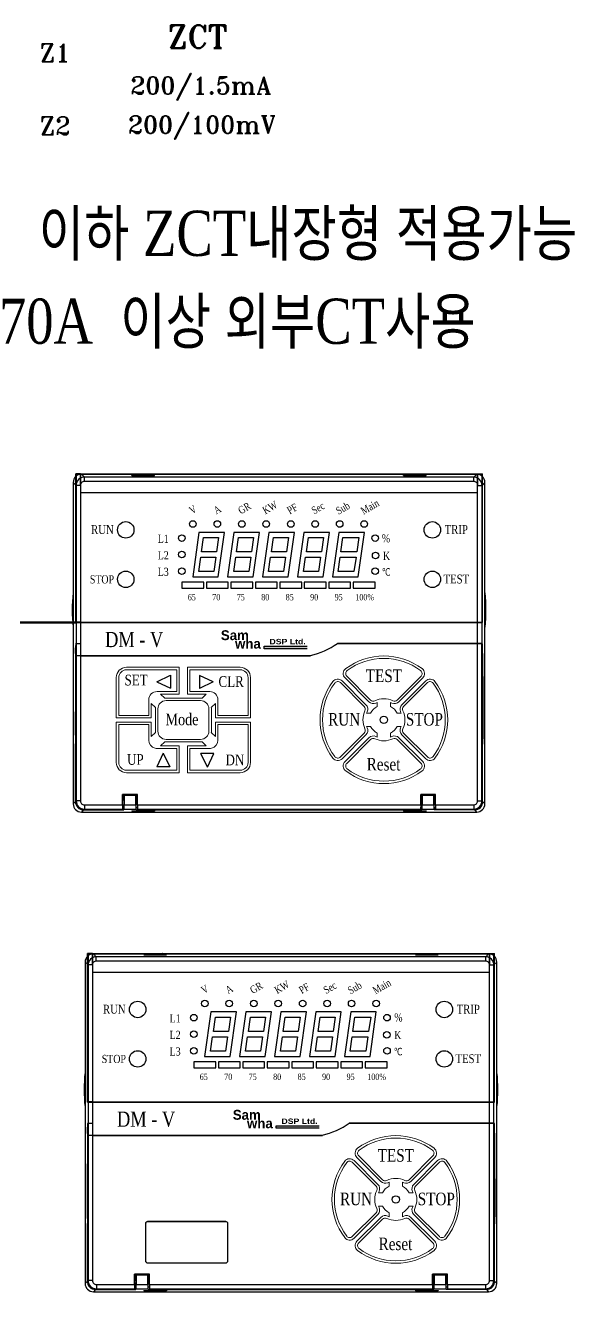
# Model space of a CAD drawing. Header units: millimetres. Extents: x 54 to 1685, y 68 to 1015.
# Drawn here: x 140.3 to 187, y 755.4 to 863 of the extents above; entities that cross this region are included whole.
import ezdxf
from ezdxf.enums import TextEntityAlignment as Align

# ---------------------------------------------------------------- set-up
doc = ezdxf.new("R2010")
doc.units = ezdxf.units.MM
for name, color, linetype in [('02___PRT_ALL_AXES', 7, 'Continuous'), ('40', 7, 'Continuous'), ('70', 7, 'Continuous')]:
    doc.layers.add(name, color=color, linetype=linetype)
doc.styles.add('SS', font='batang.ttc', dxfattribs={"width": 0.8})
doc.styles.get("Standard").update_dxf_attribs({"font": 'BareunDotumPro1.ttf'})
doc.styles.add('STYLE2', font='romant.shx')

msp = doc.modelspace()

# ---------------------------------------------------------------- hatches: boundary and pattern name
for points in [[(160.581, 810.036), (160.581, 810.244), (164.235, 810.244), (164.235, 810.036)], [(161.595, 769.287), (161.595, 769.495), (165.248, 769.495), (165.248, 769.287)]]:
    msp.add_hatch(color=5).paths.add_polyline_path(points)

# ---------------------------------------------------------------- linework, layer by layer
at = {"color": 7, "linetype": 'Continuous'}
for p, q in [((144.341, 824.16), (144.341, 796.857)), ((144.589, 823.912), (144.341, 824.16)), ((144.589, 824.892), (144.552, 824.886)), ((144.552, 812.265), (144.552, 824.886)), ((144.552, 824.886), (149.647, 824.886)), ((144.552, 824.868), (144.589, 824.862)), ((144.552, 824.868), (149.679, 824.868)), ((144.957, 824.895), (144.589, 824.892)), ((144.589, 823.912), (144.589, 824.892)), ((144.589, 824.862), (144.589, 812.288)), ((144.957, 824.859), (144.589, 824.862)), ((144.957, 823.912), (144.957, 824.895)), ((144.957, 824.895), (178.725, 824.895)), ((144.957, 824.859), (144.957, 812.291)), ((144.957, 824.859), (178.725, 824.859)), ((145.288, 824.611), (145.04, 824.859)), ((178.642, 824.859), (145.04, 824.859)), ((145.288, 824.243), (145.288, 824.611)), ((178.395, 824.611), (145.288, 824.611)), ((178.395, 824.243), (145.288, 824.243)), ((149.329, 824.764), (149.329, 824.787)), ((149.329, 824.787), (151.254, 824.787)), ((149.329, 824.764), (151.254, 824.764)), ((149.647, 824.886), (149.653, 824.888)), ((149.647, 824.886), (149.647, 824.868)), ((149.653, 824.888), (150.93, 824.888)), ((149.679, 824.886), (149.679, 824.868)), ((149.684, 824.886), (149.684, 824.866)), ((149.684, 824.866), (150.899, 824.866)), ((150.899, 824.866), (150.899, 824.886)), ((150.904, 824.868), (150.904, 824.886)), ((150.904, 824.868), (161.229, 824.868)), ((150.935, 824.886), (150.93, 824.888)), ((150.935, 824.886), (150.935, 824.868)), ((150.935, 824.886), (161.197, 824.886)), ((151.254, 824.764), (151.254, 824.787)), ((162.454, 824.868), (172.779, 824.868)), ((162.485, 824.886), (172.747, 824.886)), ((172.429, 824.764), (172.429, 824.787)), ((172.429, 824.787), (174.354, 824.787)), ((172.429, 824.764), (174.354, 824.764)), ((172.747, 824.886), (172.753, 824.888)), ((172.747, 824.886), (172.747, 824.868)), ((172.753, 824.888), (174.03, 824.888)), ((172.779, 824.886), (172.779, 824.868)), ((172.784, 824.886), (172.784, 824.866)), ((172.784, 824.866), (173.999, 824.866)), ((174.004, 824.868), (179.13, 824.868)), ((174.035, 824.886), (179.13, 824.886)), ((174.354, 824.764), (174.354, 824.787)), ((178.395, 824.611), (178.642, 824.859)), ((178.395, 824.243), (178.395, 824.611)), ((178.725, 824.895), (179.094, 824.892)), ((178.725, 824.895), (178.725, 823.912)), ((178.725, 824.859), (179.094, 824.862)), ((178.725, 812.291), (178.725, 824.859)), ((179.094, 824.892), (179.13, 824.886)), ((179.094, 824.892), (179.094, 823.912)), ((179.13, 824.868), (179.094, 824.862)), ((179.094, 812.288), (179.094, 824.862)), ((179.094, 823.912), (179.341, 824.16)), ((179.13, 812.265), (179.13, 824.886)), ((179.341, 796.857), (179.341, 824.16)), ((144.957, 823.912), (144.589, 823.912)), ((178.642, 823.284), (145.04, 823.284)), ((178.725, 823.912), (179.094, 823.912)), ((144.552, 812.282), (144.589, 812.288)), ((144.552, 812.282), (150.816, 812.282)), ((144.589, 812.259), (144.552, 812.265)), ((144.552, 812.265), (150.79, 812.265)), ((144.957, 812.291), (144.589, 812.288)), ((144.589, 812.259), (144.589, 810.508)), ((144.957, 812.256), (144.589, 812.259)), ((144.957, 812.291), (178.725, 812.291)), ((144.957, 812.256), (144.957, 810.508)), ((144.957, 812.256), (178.725, 812.256)), ((172.866, 812.282), (179.13, 812.282)), ((172.893, 812.265), (179.13, 812.265)), ((178.725, 812.291), (179.094, 812.288)), ((178.725, 812.256), (179.094, 812.259)), ((178.725, 810.508), (178.725, 812.256)), ((179.13, 812.282), (179.094, 812.288)), ((179.094, 812.259), (179.13, 812.265)), ((179.094, 810.508), (179.094, 812.259)), ((144.58, 810.461), (144.596, 810.467)), ((144.596, 810.467), (144.965, 810.473)), ((144.596, 810.467), (144.596, 797.104)), ((144.965, 810.473), (144.965, 797.104)), ((166.801, 810.508), (179.108, 810.508)), ((166.801, 810.473), (178.718, 810.473)), ((178.413, 810.473), (178.413, 810.508)), ((178.518, 810.473), (178.518, 810.498)), ((178.718, 810.473), (179.086, 810.467)), ((178.718, 797.104), (178.718, 810.473)), ((179.102, 810.461), (179.086, 810.467)), ((179.086, 797.104), (179.086, 810.467)), ((144.545, 809.633), (144.545, 810.123)), ((144.545, 810.123), (144.553, 810.123)), ((144.553, 810.111), (144.553, 797.061)), ((144.574, 809.458), (164.512, 809.458)), ((144.965, 809.423), (164.512, 809.423)), ((179.129, 810.123), (179.138, 810.123)), ((179.129, 797.061), (179.129, 810.111)), ((179.138, 809.633), (179.138, 810.123)), ((144.545, 797.555), (144.545, 801.933)), ((179.138, 797.555), (179.138, 801.933)), ((144.533, 797.048), (144.538, 797.47)), ((144.538, 797.47), (144.545, 797.555)), ((144.553, 797.47), (144.538, 797.47)), ((144.545, 797.555), (144.553, 797.555)), ((148.541, 796.774), (148.541, 797.658)), ((149.801, 797.658), (148.541, 797.658)), ((148.541, 797.604), (148.66, 797.604)), ((148.652, 797.588), (148.541, 797.588)), ((148.541, 797.555), (148.652, 797.555)), ((148.65, 797.47), (148.541, 797.47)), ((148.649, 797.203), (148.65, 797.47)), ((148.65, 797.47), (148.652, 797.555)), ((148.652, 797.588), (148.66, 797.604)), ((148.652, 797.555), (148.652, 797.588)), ((148.662, 797.658), (148.662, 797.572)), ((148.662, 797.572), (148.673, 797.561)), ((149.68, 797.572), (148.662, 797.572)), ((148.673, 797.561), (148.673, 796.774)), ((149.669, 797.561), (148.673, 797.561)), ((149.68, 797.572), (149.669, 797.561)), ((149.669, 796.774), (149.669, 797.561)), ((149.68, 797.572), (149.68, 797.658)), ((149.69, 797.588), (149.682, 797.604)), ((149.682, 797.604), (149.801, 797.604)), ((149.69, 797.588), (149.69, 797.555)), ((149.801, 797.588), (149.69, 797.588)), ((149.693, 797.47), (149.69, 797.555)), ((149.69, 797.555), (149.801, 797.555)), ((149.696, 796.556), (149.693, 797.47)), ((149.693, 797.47), (149.801, 797.47)), ((149.801, 796.774), (149.801, 797.658)), ((175.141, 797.658), (173.881, 797.658)), ((173.881, 796.774), (173.881, 797.658)), ((173.881, 797.604), (174, 797.604)), ((173.992, 797.588), (173.881, 797.588)), ((173.881, 797.555), (173.992, 797.555)), ((173.881, 797.47), (173.99, 797.47)), ((173.986, 796.556), (173.99, 797.47)), ((173.99, 797.47), (173.992, 797.555)), ((173.992, 797.588), (174, 797.604)), ((173.992, 797.555), (173.992, 797.588)), ((174.002, 797.658), (174.002, 797.572)), ((175.02, 797.572), (174.002, 797.572)), ((174.002, 797.572), (174.013, 797.561)), ((175.009, 797.561), (174.013, 797.561)), ((174.013, 797.561), (174.013, 796.774)), ((175.02, 797.572), (175.009, 797.561)), ((175.009, 796.774), (175.009, 797.561)), ((175.02, 797.572), (175.02, 797.658)), ((175.022, 797.604), (175.141, 797.604)), ((175.03, 797.588), (175.022, 797.604)), ((175.141, 797.588), (175.03, 797.588)), ((175.03, 797.588), (175.03, 797.555)), ((175.141, 797.555), (175.03, 797.555)), ((175.033, 797.47), (175.03, 797.555)), ((175.033, 797.47), (175.141, 797.47)), ((175.034, 797.203), (175.033, 797.47)), ((175.141, 796.774), (175.141, 797.658)), ((179.138, 797.555), (179.129, 797.555)), ((179.129, 797.47), (179.145, 797.47)), ((179.145, 797.47), (179.138, 797.555)), ((179.15, 797.048), (179.145, 797.47)), ((144.533, 797.048), (144.341, 796.857)), ((144.596, 797.104), (144.553, 797.061)), ((144.965, 797.104), (144.596, 797.104)), ((144.784, 796.556), (144.722, 796.556)), ((145.226, 796.343), (145.04, 796.158)), ((145.226, 796.343), (148.646, 796.343)), ((145.248, 796.39), (145.281, 796.391)), ((145.295, 796.405), (145.281, 796.391)), ((145.281, 796.391), (148.531, 796.391)), ((145.281, 796.39), (148.53, 796.39)), ((145.295, 796.774), (145.295, 796.405)), ((145.295, 796.774), (148.541, 796.774)), ((145.295, 796.405), (148.535, 796.405)), ((148.531, 796.391), (148.53, 796.391)), ((148.531, 796.391), (148.535, 796.405)), ((148.541, 796.774), (148.535, 796.405)), ((148.646, 796.556), (148.538, 796.556)), ((148.541, 797.203), (148.662, 797.203)), ((148.541, 796.783), (148.662, 796.783)), ((148.646, 796.556), (148.647, 796.783)), ((148.646, 796.343), (148.646, 796.556)), ((148.667, 796.405), (148.646, 796.343)), ((148.667, 796.405), (148.673, 796.774)), ((148.667, 796.405), (149.676, 796.405)), ((148.673, 796.774), (149.669, 796.774)), ((149.329, 796.253), (151.254, 796.253)), ((149.329, 796.253), (149.329, 796.23)), ((149.329, 796.23), (151.254, 796.23)), ((149.669, 796.774), (149.676, 796.405)), ((149.696, 796.343), (149.676, 796.405)), ((149.696, 796.556), (149.805, 796.556)), ((149.696, 796.343), (149.696, 796.556)), ((149.696, 796.343), (173.986, 796.343)), ((149.801, 796.774), (173.881, 796.774)), ((149.801, 796.774), (149.807, 796.405)), ((149.812, 796.391), (149.807, 796.405)), ((149.807, 796.405), (173.875, 796.405)), ((149.812, 796.391), (149.813, 796.391)), ((149.812, 796.391), (173.871, 796.391)), ((149.813, 796.39), (173.87, 796.39)), ((151.254, 796.253), (151.254, 796.23)), ((172.429, 796.253), (174.354, 796.253)), ((172.429, 796.253), (172.429, 796.23)), ((172.429, 796.23), (174.354, 796.23)), ((173.871, 796.391), (173.87, 796.391)), ((173.875, 796.405), (173.871, 796.391)), ((173.881, 796.774), (173.875, 796.405)), ((173.878, 796.556), (173.986, 796.556)), ((173.986, 796.343), (173.986, 796.556)), ((174.007, 796.405), (173.986, 796.343)), ((174.007, 796.405), (174.013, 796.774)), ((174.007, 796.405), (175.016, 796.405)), ((174.013, 796.774), (175.009, 796.774)), ((174.354, 796.253), (174.354, 796.23)), ((175.009, 796.774), (175.016, 796.405)), ((175.036, 796.343), (175.016, 796.405)), ((175.141, 797.203), (175.02, 797.203)), ((175.141, 796.783), (175.02, 796.783)), ((175.036, 796.556), (175.035, 796.783)), ((175.036, 796.556), (175.145, 796.556)), ((175.036, 796.343), (175.036, 796.556)), ((178.457, 796.343), (175.036, 796.343)), ((175.141, 796.774), (178.387, 796.774)), ((175.141, 796.774), (175.147, 796.405)), ((175.147, 796.405), (178.387, 796.405)), ((175.147, 796.405), (175.152, 796.391)), ((175.152, 796.391), (178.401, 796.391)), ((175.152, 796.391), (175.153, 796.391)), ((175.153, 796.39), (178.401, 796.39)), ((178.387, 796.774), (178.387, 796.405)), ((178.387, 796.405), (178.401, 796.391)), ((178.401, 796.391), (178.435, 796.39)), ((178.457, 796.343), (178.642, 796.158)), ((178.718, 797.104), (179.086, 797.104)), ((178.899, 796.556), (178.96, 796.556)), ((179.086, 797.104), (179.129, 797.061)), ((179.15, 797.048), (179.341, 796.857)), ((145.04, 796.158), (178.642, 796.158)), ((145.355, 783.411), (145.355, 756.108)), ((145.603, 783.164), (145.355, 783.411)), ((145.603, 784.143), (145.566, 784.137)), ((145.566, 771.516), (145.566, 784.137)), ((145.566, 784.137), (150.661, 784.137)), ((145.566, 784.12), (145.603, 784.113)), ((145.566, 784.12), (150.693, 784.12)), ((145.971, 784.146), (145.603, 784.143)), ((145.603, 783.164), (145.603, 784.143)), ((145.603, 784.113), (145.603, 771.54)), ((145.971, 784.11), (145.603, 784.113)), ((145.971, 783.164), (145.971, 784.146)), ((145.971, 784.146), (179.739, 784.146)), ((145.971, 784.11), (145.971, 771.543)), ((145.971, 784.11), (179.739, 784.11)), ((146.302, 783.863), (146.054, 784.11)), ((179.656, 784.11), (146.054, 784.11)), ((146.302, 783.494), (146.302, 783.863)), ((179.408, 783.863), (146.302, 783.863)), ((179.408, 783.494), (146.302, 783.494)), ((150.343, 784.015), (150.343, 784.038)), ((150.343, 784.038), (152.268, 784.038)), ((150.343, 784.015), (152.268, 784.015)), ((150.661, 784.137), (150.666, 784.14)), ((150.661, 784.137), (150.661, 784.12)), ((150.666, 784.14), (151.944, 784.14)), ((150.693, 784.137), (150.693, 784.12)), ((150.698, 784.137), (150.698, 784.117)), ((150.698, 784.117), (151.913, 784.117)), ((151.913, 784.117), (151.913, 784.137)), ((151.918, 784.12), (151.918, 784.137)), ((151.918, 784.12), (162.243, 784.12)), ((151.949, 784.137), (151.944, 784.14)), ((151.949, 784.137), (151.949, 784.12)), ((151.949, 784.137), (162.211, 784.137)), ((152.268, 784.015), (152.268, 784.038)), ((163.468, 784.12), (173.793, 784.12)), ((163.499, 784.137), (173.761, 784.137)), ((173.443, 784.015), (173.443, 784.038)), ((173.443, 784.038), (175.368, 784.038)), ((173.443, 784.015), (175.368, 784.015)), ((173.761, 784.137), (173.766, 784.14)), ((173.761, 784.137), (173.761, 784.12)), ((173.766, 784.14), (175.044, 784.14)), ((173.793, 784.137), (173.793, 784.12)), ((173.798, 784.137), (173.798, 784.117)), ((173.798, 784.117), (175.013, 784.117)), ((175.018, 784.12), (180.144, 784.12)), ((175.049, 784.137), (180.144, 784.137)), ((175.368, 784.015), (175.368, 784.038)), ((179.408, 783.863), (179.656, 784.11)), ((179.408, 783.494), (179.408, 783.863)), ((179.739, 784.146), (180.107, 784.143)), ((179.739, 784.146), (179.739, 783.164)), ((179.739, 784.11), (180.107, 784.113)), ((179.739, 771.543), (179.739, 784.11)), ((180.107, 784.143), (180.144, 784.137)), ((180.107, 784.143), (180.107, 783.164)), ((180.144, 784.12), (180.107, 784.113)), ((180.107, 771.54), (180.107, 784.113)), ((180.107, 783.164), (180.355, 783.411)), ((180.144, 771.516), (180.144, 784.137)), ((180.355, 756.108), (180.355, 783.411)), ((145.971, 783.164), (145.603, 783.164)), ((179.656, 782.535), (146.054, 782.535)), ((179.739, 783.164), (180.107, 783.164)), ((145.566, 771.534), (145.603, 771.54)), ((145.566, 771.534), (151.83, 771.534)), ((145.603, 771.51), (145.566, 771.516)), ((145.566, 771.516), (151.804, 771.516)), ((145.971, 771.543), (145.603, 771.54)), ((145.603, 771.51), (145.603, 769.759)), ((145.971, 771.507), (145.603, 771.51)), ((145.971, 771.543), (179.739, 771.543)), ((145.971, 771.507), (145.971, 769.759)), ((145.971, 771.507), (179.739, 771.507)), ((173.88, 771.534), (180.144, 771.534)), ((173.907, 771.516), (180.144, 771.516)), ((179.739, 771.543), (180.107, 771.54)), ((179.739, 771.507), (180.107, 771.51)), ((179.739, 769.759), (179.739, 771.507)), ((180.144, 771.534), (180.107, 771.54)), ((180.107, 771.51), (180.144, 771.516)), ((180.107, 769.759), (180.107, 771.51)), ((145.559, 768.884), (145.559, 769.374)), ((145.559, 769.374), (145.567, 769.374)), ((145.567, 769.363), (145.567, 756.313)), ((145.594, 769.713), (145.61, 769.718)), ((145.61, 769.718), (145.978, 769.724)), ((145.61, 769.718), (145.61, 756.356)), ((145.978, 769.724), (145.978, 756.356)), ((167.815, 769.759), (180.122, 769.759)), ((167.815, 769.724), (179.732, 769.724)), ((179.427, 769.724), (179.427, 769.759)), ((179.531, 769.724), (179.531, 769.75)), ((179.732, 769.724), (180.1, 769.718)), ((179.732, 756.356), (179.732, 769.724)), ((180.116, 769.713), (180.1, 769.718)), ((180.1, 756.356), (180.1, 769.718)), ((180.143, 769.374), (180.152, 769.374)), ((180.143, 756.313), (180.143, 769.363)), ((180.152, 768.884), (180.152, 769.374)), ((145.588, 768.709), (165.526, 768.709)), ((145.978, 768.674), (165.526, 768.674)), ((145.559, 756.807), (145.559, 761.184)), ((150.487, 761.182), (150.489, 761.18)), ((150.487, 761.182), (150.487, 758.028)), ((150.489, 761.18), (150.489, 758.03)), ((150.662, 761.357), (150.664, 761.355)), ((157.316, 761.357), (150.662, 761.357)), ((157.314, 761.355), (150.664, 761.355)), ((157.316, 761.357), (157.314, 761.355)), ((157.491, 761.182), (157.489, 761.18)), ((157.489, 758.03), (157.489, 761.18)), ((157.491, 758.028), (157.491, 761.182)), ((180.152, 756.807), (180.152, 761.184)), ((150.487, 758.028), (150.489, 758.03)), ((150.662, 757.853), (150.664, 757.855)), ((150.662, 757.853), (157.316, 757.853)), ((150.664, 757.855), (157.314, 757.855)), ((157.316, 757.853), (157.314, 757.855)), ((157.491, 758.028), (157.489, 758.03)), ((145.547, 756.3), (145.552, 756.722)), ((145.552, 756.722), (145.559, 756.807)), ((145.567, 756.722), (145.552, 756.722)), ((145.559, 756.807), (145.567, 756.807)), ((145.61, 756.356), (145.567, 756.313)), ((145.978, 756.356), (145.61, 756.356)), ((149.555, 756.025), (149.555, 756.909)), ((150.815, 756.909), (149.555, 756.909)), ((149.555, 756.855), (149.674, 756.855)), ((149.666, 756.839), (149.555, 756.839)), ((149.555, 756.807), (149.666, 756.807)), ((149.664, 756.722), (149.555, 756.722)), ((149.555, 756.454), (149.676, 756.454)), ((149.663, 756.454), (149.664, 756.722)), ((149.664, 756.722), (149.666, 756.807)), ((149.666, 756.839), (149.674, 756.855)), ((149.666, 756.807), (149.666, 756.839)), ((149.676, 756.909), (149.676, 756.823)), ((149.676, 756.823), (149.687, 756.812)), ((150.694, 756.823), (149.676, 756.823)), ((149.687, 756.812), (149.687, 756.025)), ((150.683, 756.812), (149.687, 756.812)), ((150.694, 756.823), (150.683, 756.812)), ((150.683, 756.025), (150.683, 756.812)), ((150.694, 756.823), (150.694, 756.909)), ((150.704, 756.839), (150.696, 756.855)), ((150.696, 756.855), (150.815, 756.855)), ((150.704, 756.839), (150.704, 756.807)), ((150.815, 756.839), (150.704, 756.839)), ((150.706, 756.722), (150.704, 756.807)), ((150.704, 756.807), (150.815, 756.807)), ((150.71, 755.808), (150.706, 756.722)), ((150.706, 756.722), (150.815, 756.722)), ((150.815, 756.025), (150.815, 756.909)), ((176.155, 756.909), (174.895, 756.909)), ((174.895, 756.025), (174.895, 756.909)), ((174.895, 756.855), (175.014, 756.855)), ((175.006, 756.839), (174.895, 756.839)), ((174.895, 756.807), (175.006, 756.807)), ((174.895, 756.722), (175.004, 756.722)), ((175, 755.808), (175.004, 756.722)), ((175.004, 756.722), (175.006, 756.807)), ((175.006, 756.839), (175.014, 756.855)), ((175.006, 756.807), (175.006, 756.839)), ((175.016, 756.909), (175.016, 756.823)), ((176.034, 756.823), (175.016, 756.823)), ((175.016, 756.823), (175.027, 756.812)), ((176.023, 756.812), (175.027, 756.812)), ((175.027, 756.812), (175.027, 756.025)), ((176.034, 756.823), (176.023, 756.812)), ((176.023, 756.025), (176.023, 756.812)), ((176.034, 756.823), (176.034, 756.909)), ((176.155, 756.454), (176.034, 756.454)), ((176.036, 756.855), (176.155, 756.855)), ((176.044, 756.839), (176.036, 756.855)), ((176.155, 756.839), (176.044, 756.839)), ((176.044, 756.839), (176.044, 756.807)), ((176.155, 756.807), (176.044, 756.807)), ((176.046, 756.722), (176.044, 756.807)), ((176.046, 756.722), (176.155, 756.722)), ((176.047, 756.454), (176.046, 756.722)), ((176.155, 756.025), (176.155, 756.909)), ((179.732, 756.356), (180.1, 756.356)), ((180.1, 756.356), (180.143, 756.313)), ((180.152, 756.807), (180.143, 756.807)), ((180.143, 756.722), (180.158, 756.722)), ((180.158, 756.722), (180.152, 756.807)), ((180.164, 756.3), (180.158, 756.722)), ((145.547, 756.3), (145.355, 756.108)), ((145.798, 755.808), (145.736, 755.808)), ((146.239, 755.594), (146.054, 755.409)), ((146.054, 755.409), (179.656, 755.409)), ((146.239, 755.594), (149.66, 755.594)), ((146.262, 755.642), (146.295, 755.643)), ((146.309, 755.657), (146.295, 755.643)), ((146.295, 755.643), (149.544, 755.643)), ((146.295, 755.642), (149.544, 755.642)), ((146.309, 756.025), (146.309, 755.657)), ((146.309, 756.025), (149.555, 756.025)), ((146.309, 755.657), (149.549, 755.657)), ((149.544, 755.643), (149.549, 755.657)), ((149.544, 755.643), (149.544, 755.642)), ((149.555, 756.025), (149.549, 755.657)), ((149.66, 755.808), (149.552, 755.808)), ((149.555, 756.034), (149.676, 756.034)), ((149.66, 755.808), (149.661, 756.034)), ((149.66, 755.594), (149.66, 755.808)), ((149.681, 755.657), (149.66, 755.594)), ((149.681, 755.657), (149.687, 756.025)), ((149.681, 755.657), (150.689, 755.657)), ((149.687, 756.025), (150.683, 756.025)), ((150.343, 755.504), (152.268, 755.504)), ((150.343, 755.504), (150.343, 755.482)), ((150.343, 755.482), (152.268, 755.482)), ((150.683, 756.025), (150.689, 755.657)), ((150.71, 755.594), (150.689, 755.657)), ((150.71, 755.808), (150.819, 755.808)), ((150.71, 755.594), (150.71, 755.808)), ((150.71, 755.594), (175, 755.594)), ((150.815, 756.025), (174.895, 756.025)), ((150.815, 756.025), (150.821, 755.657)), ((150.826, 755.643), (150.821, 755.657)), ((150.821, 755.657), (174.889, 755.657)), ((150.826, 755.643), (150.826, 755.642)), ((150.826, 755.643), (174.884, 755.643)), ((150.826, 755.642), (174.884, 755.642)), ((152.268, 755.504), (152.268, 755.482)), ((173.443, 755.504), (175.368, 755.504)), ((173.443, 755.504), (173.443, 755.482)), ((173.443, 755.482), (175.368, 755.482)), ((174.889, 755.657), (174.884, 755.643)), ((174.884, 755.643), (174.884, 755.642)), ((174.895, 756.025), (174.889, 755.657)), ((174.892, 755.808), (175, 755.808)), ((175, 755.594), (175, 755.808)), ((175.021, 755.657), (175, 755.594)), ((175.021, 755.657), (175.027, 756.025)), ((175.021, 755.657), (176.029, 755.657)), ((175.027, 756.025), (176.023, 756.025)), ((175.368, 755.504), (175.368, 755.482)), ((176.023, 756.025), (176.029, 755.657)), ((176.05, 755.594), (176.029, 755.657)), ((176.155, 756.034), (176.034, 756.034)), ((176.05, 755.808), (176.049, 756.034)), ((176.05, 755.808), (176.159, 755.808)), ((176.05, 755.594), (176.05, 755.808)), ((179.471, 755.594), (176.05, 755.594)), ((176.155, 756.025), (179.401, 756.025)), ((176.155, 756.025), (176.161, 755.657)), ((176.161, 755.657), (179.401, 755.657)), ((176.161, 755.657), (176.166, 755.643)), ((176.166, 755.643), (179.415, 755.643)), ((176.166, 755.643), (176.166, 755.642)), ((176.166, 755.642), (179.415, 755.642)), ((179.401, 756.025), (179.401, 755.657)), ((179.401, 755.657), (179.415, 755.643)), ((179.415, 755.643), (179.448, 755.642)), ((179.471, 755.594), (179.656, 755.409)), ((179.913, 755.808), (179.974, 755.808)), ((180.164, 756.3), (180.355, 756.108))]:
    msp.add_line(p, q, dxfattribs=at)
at = {"color": 5}
for p, q in [((160.581, 810.244), (164.235, 810.244)), ((160.581, 810.036), (160.581, 810.244)), ((164.235, 810.036), (160.581, 810.036)), ((161.595, 769.495), (165.248, 769.495)), ((161.595, 769.287), (161.595, 769.495)), ((165.248, 769.287), (161.595, 769.287))]:
    msp.add_line(p, q, dxfattribs=at)
at = {"color": 7, "linetype": 'Continuous', "lineweight": 15}
for p, q in [((148.877, 808.458), (153.357, 808.458)), ((153.147, 808.248), (148.877, 808.248)), ((153.147, 806.393), (153.147, 808.248)), ((153.357, 808.458), (153.357, 806.183)), ((154.057, 806.183), (154.057, 808.458)), ((154.057, 808.458), (158.537, 808.458)), ((154.267, 808.248), (154.267, 806.393)), ((158.537, 808.248), (154.267, 808.248)), ((148.002, 804.153), (148.002, 807.583)), ((148.212, 807.583), (148.212, 804.363)), ((159.202, 804.363), (159.202, 807.583)), ((159.412, 807.583), (159.412, 804.153)), ((167.052, 807.153), (169.081, 805.124)), ((167.2, 807.301), (169.229, 805.272)), ((169.477, 805.519), (167.448, 807.549)), ((169.625, 805.668), (167.596, 807.697)), ((173.91, 807.697), (171.881, 805.668)), ((174.059, 807.549), (172.029, 805.519)), ((172.277, 805.272), (174.306, 807.301)), ((172.425, 805.124), (174.455, 807.153)), ((151.467, 806.393), (153.147, 806.393)), ((151.768, 806.183), (152.122, 805.83)), ((153.357, 806.183), (151.768, 806.183)), ((155.645, 806.183), (154.057, 806.183)), ((154.267, 806.393), (155.947, 806.393)), ((155.291, 805.83), (155.645, 806.183)), ((150.767, 804.363), (150.767, 805.693)), ((151.33, 805.038), (150.977, 805.391)), ((150.977, 805.391), (150.977, 804.153)), ((151.327, 802.998), (151.327, 804.958)), ((151.537, 804.923), (151.537, 803.033)), ((152.202, 805.833), (155.212, 805.833)), ((155.172, 805.623), (152.237, 805.623)), ((155.872, 803.033), (155.872, 804.923)), ((156.437, 805.391), (156.083, 805.038)), ((156.087, 804.958), (156.087, 802.998)), ((156.437, 804.153), (156.437, 805.391)), ((156.647, 805.693), (156.647, 804.363)), ((170.193, 805.124), (170.193, 805.468)), ((171.313, 805.468), (171.313, 805.124)), ((150.977, 804.153), (148.002, 804.153)), ((148.002, 800.373), (148.002, 803.803)), ((148.002, 803.803), (150.977, 803.803)), ((148.212, 804.363), (150.767, 804.363)), ((150.977, 803.803), (150.977, 802.565)), ((159.412, 804.153), (156.437, 804.153)), ((156.437, 802.565), (156.437, 803.803)), ((156.437, 803.803), (159.412, 803.803)), ((156.647, 804.363), (159.202, 804.363)), ((159.412, 803.803), (159.412, 800.373)), ((169.281, 804.556), (169.624, 804.556)), ((171.882, 804.556), (172.225, 804.556)), ((148.212, 803.593), (148.212, 800.373)), ((150.767, 803.593), (148.212, 803.593)), ((150.767, 802.271), (150.767, 803.593)), ((150.977, 802.565), (151.33, 802.919)), ((156.083, 802.919), (156.437, 802.565)), ((159.202, 803.593), (156.647, 803.593)), ((156.647, 803.593), (156.647, 802.271)), ((159.202, 800.373), (159.202, 803.593)), ((169.081, 802.868), (167.052, 800.839)), ((169.229, 802.719), (167.2, 800.69)), ((169.624, 803.436), (169.281, 803.436)), ((170.193, 802.524), (170.193, 802.867)), ((171.313, 802.867), (171.313, 802.524)), ((172.225, 803.436), (171.882, 803.436)), ((174.306, 800.69), (172.277, 802.719)), ((174.455, 800.839), (172.425, 802.868)), ((153.147, 801.563), (151.502, 801.563)), ((152.122, 802.127), (151.768, 801.773)), ((151.768, 801.773), (153.357, 801.773)), ((155.212, 802.123), (152.202, 802.123)), ((152.237, 802.333), (155.172, 802.333)), ((153.147, 799.708), (153.147, 801.563)), ((153.357, 801.773), (153.357, 799.498)), ((154.057, 799.498), (154.057, 801.773)), ((154.057, 801.773), (155.645, 801.773)), ((154.267, 801.563), (154.267, 799.708)), ((155.912, 801.563), (154.267, 801.563)), ((155.645, 801.773), (155.291, 802.127)), ((167.448, 800.443), (169.477, 802.472)), ((167.596, 800.294), (169.625, 802.324)), ((171.881, 802.324), (173.91, 800.294)), ((172.029, 802.472), (174.059, 800.443)), ((148.877, 799.708), (153.147, 799.708)), ((153.357, 799.498), (148.877, 799.498)), ((158.537, 799.498), (154.057, 799.498)), ((154.267, 799.708), (158.537, 799.708)), ((168.065, 766.404), (170.095, 764.375)), ((168.214, 766.553), (170.243, 764.523)), ((170.491, 764.771), (168.461, 766.8)), ((170.639, 764.919), (168.61, 766.949)), ((174.924, 766.949), (172.895, 764.919)), ((175.073, 766.8), (173.043, 764.771)), ((173.291, 764.523), (175.32, 766.553)), ((173.439, 764.375), (175.468, 766.404)), ((171.207, 764.376), (171.207, 764.719)), ((172.327, 764.719), (172.327, 764.376)), ((170.295, 763.807), (170.638, 763.807)), ((172.896, 763.807), (173.239, 763.807)), ((170.095, 762.119), (168.065, 760.09)), ((170.243, 761.971), (168.214, 759.942)), ((170.638, 762.687), (170.295, 762.687)), ((171.207, 761.775), (171.207, 762.118)), ((172.327, 762.118), (172.327, 761.775)), ((173.239, 762.687), (172.896, 762.687)), ((175.32, 759.942), (173.291, 761.971)), ((175.468, 760.09), (173.439, 762.119)), ((168.461, 759.694), (170.491, 761.723)), ((168.61, 759.546), (170.639, 761.575)), ((172.895, 761.575), (174.924, 759.546)), ((173.043, 761.723), (175.073, 759.694))]:
    msp.add_line(p, q, dxfattribs=at)
for p, q in [((151.449, 807.235), (152.616, 807.792)), ((151.449, 807.235), (152.616, 806.678)), ((152.616, 807.792), (152.616, 806.678)), ((155.068, 807.766), (155.068, 806.652)), ((156.235, 807.209), (155.068, 807.766)), ((156.235, 807.209), (155.068, 806.652)), ((152.002, 801.155), (151.445, 799.988)), ((152.002, 801.155), (152.558, 799.988)), ((156.305, 801.136), (155.191, 801.136)), ((155.748, 799.969), (155.191, 801.136)), ((155.748, 799.969), (156.305, 801.136)), ((152.558, 799.988), (151.445, 799.988))]:
    msp.add_line(p, q)
at = {"color": 1}
for centre, radius in [((148.809, 820.133), 0.7), ((174.874, 815.933), 0.7), ((170.753, 803.996), 0.313), ((149.823, 779.384), 0.7), ((175.888, 775.184), 0.7), ((171.767, 763.247), 0.313)]:
    msp.add_circle(centre, radius, dxfattribs=at)
at = {"color": 3}
for centre in [(174.874, 820.133), (175.888, 779.384)]:
    msp.add_circle(centre, 0.7, dxfattribs=at)
at = {"color": 30}
for centre in [(148.809, 815.933), (149.823, 775.184)]:
    msp.add_circle(centre, 0.7, dxfattribs=at)
at = {"color": 7, "linetype": 'Continuous'}
for centre, radius, start, end in [((145.289, 823.911), 0.7, 90.08421, 179.91579), ((178.394, 823.911), 0.7, 0.08421, 89.91579), ((140.707, 808.247), 4.08, 19.4695, 19.85245), ((182.975, 808.247), 4.08, 160.14755, 160.5305), ((140.71, 803.317), 4.077, 340.14755, 340.53109), ((182.973, 803.317), 4.077, 199.46891, 199.85245), ((145.296, 797.105), 0.7, 180.08421, 269.91579), ((178.386, 797.105), 0.7, 270.08421, 359.91579), ((146.303, 783.163), 0.7, 90.08421, 179.91579), ((179.407, 783.163), 0.7, 0.08421, 89.91579), ((141.721, 767.499), 4.08, 19.4695, 19.85245), ((183.989, 767.499), 4.08, 160.14755, 160.5305), ((141.724, 762.569), 4.077, 340.14755, 340.53109), ((183.987, 762.569), 4.077, 199.46891, 199.85245), ((146.31, 756.357), 0.7, 180.08421, 269.91579), ((179.4, 756.357), 0.7, 270.08421, 359.91579)]:
    msp.add_arc(centre, radius, start, end, dxfattribs=at)
at = {"color": 7}
for centre in [(162.84, 816.319), (163.853, 775.571)]:
    msp.add_arc(centre, 7.063, 283.6991, 304.1229, dxfattribs=at)
at = {"color": 7, "linetype": 'Continuous', "lineweight": 15}
for centre, radius, start, end in [((170.753, 803.996), 5.425, 53.21321, 126.78679), ((170.753, 803.996), 5.215, 53.21321, 126.78679), ((148.877, 807.583), 0.875, 90, 180), ((148.877, 807.583), 0.665, 90, 180), ((158.537, 807.583), 0.875, 0, 90), ((158.537, 807.583), 0.665, 0, 90), ((167.819, 807.92), 0.525, 126.78679, 225), ((167.819, 807.92), 0.315, 126.78679, 225), ((173.687, 807.92), 0.315, 315, 53.21321), ((173.687, 807.92), 0.525, 315, 53.21321), ((170.753, 803.996), 5.425, 143.21321, 216.78679), ((170.753, 803.996), 5.215, 143.21321, 216.78679), ((166.829, 806.93), 0.525, 45, 143.21321), ((166.829, 806.93), 0.315, 45, 143.21321), ((174.677, 806.93), 0.525, 36.78679, 135), ((174.677, 806.93), 0.315, 36.78679, 135), ((170.753, 803.996), 5.215, 323.21321, 36.78679), ((170.753, 803.996), 5.425, 323.21321, 36.78679), ((151.467, 805.693), 0.7, 90, 180), ((155.947, 805.693), 0.7, 0, 90), ((152.202, 804.958), 0.875, 174.79182, 180), ((152.237, 804.923), 0.7, 90, 180), ((152.202, 804.958), 0.875, 90, 95.20818), ((155.172, 804.923), 0.7, 0, 90), ((155.212, 804.958), 0.875, 84.79182, 90), ((155.212, 804.958), 0.875, 0, 5.20818), ((168.858, 804.901), 0.315, 334.47122, 45), ((168.858, 804.901), 0.525, 334.47122, 45), ((169.848, 805.891), 0.525, 225, 295.52878), ((170.753, 803.996), 1.26, 116.3878, 153.6122), ((169.848, 805.891), 0.315, 225, 295.52878), ((170.753, 803.996), 1.785, 64.47122, 115.52878), ((170.753, 803.996), 1.575, 110.8275, 115.52878), ((170.753, 803.996), 1.575, 64.47122, 69.1725), ((170.753, 803.996), 1.26, 26.3878, 63.6122), ((171.658, 805.891), 0.525, 244.47122, 315), ((171.658, 805.891), 0.315, 244.47122, 315), ((172.648, 804.901), 0.525, 135, 205.52878), ((172.648, 804.901), 0.315, 135, 205.52878), ((170.753, 803.996), 1.785, 154.47122, 205.52878), ((170.753, 803.996), 1.575, 154.47122, 159.1725), ((170.753, 803.996), 1.575, 20.8275, 25.52878), ((170.753, 803.996), 1.785, 334.47122, 25.52878), ((152.202, 802.998), 0.875, 180, 185.20818), ((152.237, 803.033), 0.7, 180, 270), ((155.172, 803.033), 0.7, 270, 0), ((155.212, 802.998), 0.875, 354.79182, 0), ((168.858, 803.091), 0.315, 315, 25.52878), ((168.858, 803.091), 0.525, 315, 25.52878), ((170.753, 803.996), 1.575, 200.8275, 205.52878), ((169.848, 802.101), 0.525, 64.47122, 135), ((170.753, 803.996), 1.26, 206.3878, 243.6122), ((170.753, 803.996), 1.26, 296.3878, 333.6122), ((171.658, 802.101), 0.525, 45, 115.52878), ((172.648, 803.091), 0.525, 154.47122, 225), ((170.753, 803.996), 1.575, 334.47122, 339.1725), ((172.648, 803.091), 0.315, 154.47122, 225), ((151.467, 802.271), 0.7, 180, 257.08599), ((151.502, 802.298), 0.735, 254.90233, 270), ((152.202, 802.998), 0.875, 264.79182, 270), ((155.212, 802.998), 0.875, 270, 275.20818), ((155.912, 802.298), 0.735, 270, 285.09767), ((155.947, 802.271), 0.7, 282.91401, 0), ((169.848, 802.101), 0.315, 64.47122, 135), ((170.753, 803.996), 1.785, 244.47122, 295.52878), ((170.753, 803.996), 1.575, 244.47122, 249.1725), ((170.753, 803.996), 1.575, 290.8275, 295.52878), ((171.658, 802.101), 0.315, 45, 115.52878), ((166.829, 801.061), 0.525, 216.78679, 315), ((166.829, 801.061), 0.315, 216.78679, 315), ((174.677, 801.061), 0.525, 225, 323.21321), ((174.677, 801.061), 0.315, 225, 323.21321), ((148.877, 800.373), 0.875, 180, 270), ((148.877, 800.373), 0.665, 180, 270), ((158.537, 800.373), 0.665, 270, 0), ((158.537, 800.373), 0.875, 270, 0), ((167.819, 800.071), 0.525, 135, 233.21321), ((167.819, 800.071), 0.315, 135, 233.21321), ((170.753, 803.996), 5.425, 233.21321, 306.78679), ((170.753, 803.996), 5.215, 233.21321, 306.78679), ((173.687, 800.071), 0.315, 306.78679, 45), ((173.687, 800.071), 0.525, 306.78679, 45), ((171.767, 763.247), 5.425, 53.21321, 126.78679), ((171.767, 763.247), 5.215, 53.21321, 126.78679), ((168.833, 767.171), 0.525, 126.78679, 225), ((168.833, 767.171), 0.315, 126.78679, 225), ((174.701, 767.171), 0.315, 315, 53.21321), ((174.701, 767.171), 0.525, 315, 53.21321), ((171.767, 763.247), 5.425, 143.21321, 216.78679), ((171.767, 763.247), 5.215, 143.21321, 216.78679), ((167.843, 766.181), 0.525, 45, 143.21321), ((167.843, 766.181), 0.315, 45, 143.21321), ((175.691, 766.181), 0.525, 36.78679, 135), ((175.691, 766.181), 0.315, 36.78679, 135), ((171.767, 763.247), 5.215, 323.21321, 36.78679), ((171.767, 763.247), 5.425, 323.21321, 36.78679), ((171.767, 763.247), 1.785, 64.47122, 115.52878), ((171.767, 763.247), 1.785, 154.47122, 205.52878), ((169.872, 764.152), 0.315, 334.47122, 45), ((169.872, 764.152), 0.525, 334.47122, 45), ((171.767, 763.247), 1.575, 154.47122, 159.1725), ((170.862, 765.142), 0.525, 225, 295.52878), ((171.767, 763.247), 1.26, 116.3878, 153.6122), ((170.862, 765.142), 0.315, 225, 295.52878), ((171.767, 763.247), 1.575, 110.8275, 115.52878), ((171.767, 763.247), 1.575, 64.47122, 69.1725), ((171.767, 763.247), 1.26, 26.3878, 63.6122), ((172.672, 765.142), 0.525, 244.47122, 315), ((172.672, 765.142), 0.315, 244.47122, 315), ((173.662, 764.152), 0.525, 135, 205.52878), ((171.767, 763.247), 1.575, 20.8275, 25.52878), ((173.662, 764.152), 0.315, 135, 205.52878), ((171.767, 763.247), 1.785, 334.47122, 25.52878), ((169.872, 762.342), 0.315, 315, 25.52878), ((169.872, 762.342), 0.525, 315, 25.52878), ((171.767, 763.247), 1.575, 200.8275, 205.52878), ((170.862, 761.352), 0.525, 64.47122, 135), ((171.767, 763.247), 1.26, 206.3878, 243.6122), ((171.767, 763.247), 1.575, 244.47122, 249.1725), ((171.767, 763.247), 1.26, 296.3878, 333.6122), ((171.767, 763.247), 1.575, 290.8275, 295.52878), ((172.672, 761.352), 0.525, 45, 115.52878), ((173.662, 762.342), 0.525, 154.47122, 225), ((171.767, 763.247), 1.575, 334.47122, 339.1725), ((173.662, 762.342), 0.315, 154.47122, 225), ((170.862, 761.352), 0.315, 64.47122, 135), ((171.767, 763.247), 1.785, 244.47122, 295.52878), ((172.672, 761.352), 0.315, 45, 115.52878), ((167.843, 760.313), 0.525, 216.78679, 315), ((167.843, 760.313), 0.315, 216.78679, 315), ((168.833, 759.323), 0.525, 135, 233.21321), ((174.701, 759.323), 0.525, 306.78679, 45), ((175.691, 760.313), 0.525, 225, 323.21321), ((175.691, 760.313), 0.315, 225, 323.21321), ((168.833, 759.323), 0.315, 135, 233.21321), ((171.767, 763.247), 5.425, 233.21321, 306.78679), ((171.767, 763.247), 5.215, 233.21321, 306.78679), ((174.701, 759.323), 0.315, 306.78679, 45)]:
    msp.add_arc(centre, radius, start, end, dxfattribs=at)
at = {"color": 7, "linetype": 'Continuous'}
for centre, major_axis, ratio, start_param, end_param in [((145.042, 824.158), (0.496, -0.496), 0.9972647, 2.357564, 3.9256213), ((178.64, 824.158), (0.496, 0.496), 0.9972647, -0.7840286, 0.7840286), ((144.574, 810.122), (0, 0.386), 0.075882, 6.2801387, 7.850935), ((144.581, 810.11), (0, 0.351), 0.0782299, 0.0140979, 1.5674409), ((178.514, 809.948), (0, 0.56), 0.0349208, -0.3537841, -0.1819588), ((179.102, 810.11), (0, 0.351), 0.0782299, 4.7157444, 6.2690874), ((179.108, 810.122), (0, 0.386), 0.075882, 4.7154356, 6.2862319), ((148.66, 797.709), (0, 0.105), 0.0174551, -3.1066861, -2.0799773), ((148.662, 796.993), (0, 0.245), 0.0174551, -3.6798354, 0.5382428), ((149.682, 797.709), (0, 0.105), 0.0174551, -4.203208, -3.1764992), ((174, 797.709), (0, 0.105), 0.0174551, -3.1066861, -2.0799773), ((175.02, 796.993), (0, 0.245), 0.0174551, -0.5382428, 3.6798354), ((175.022, 797.709), (0, 0.105), 0.0174551, -4.203208, -3.1764992), ((145.042, 796.859), (0.496, 0.496), 0.9972647, -3.9256213, -2.357564), ((145.234, 797.05), (0.307, 0.643), 0.9802708, -4.2724963, -3.506276), ((145.254, 797.063), (0.496, 0.496), 0.9972647, 2.357564, 2.5671651), ((145.228, 797.044), (0.496, 0.496), 0.9972647, -3.159401, -2.357564), ((178.455, 797.044), (0.496, -0.496), 0.9972647, -0.7840286, 0.0178083), ((178.64, 796.859), (0.496, -0.496), 0.9972647, -0.7840286, 0.7840286), ((178.449, 797.05), (-0.307, 0.643), 0.9802708, -2.7769093, -2.010689), ((178.429, 797.063), (-0.496, 0.496), 0.9972647, -2.5671651, -2.357564), ((146.056, 783.409), (0.496, -0.496), 0.9972647, 2.357564, 3.9256213), ((179.654, 783.409), (0.496, 0.496), 0.9972647, -0.7840286, 0.7840286), ((145.588, 769.373), (0, 0.386), 0.075882, 6.2801387, 7.850935), ((145.594, 769.362), (0, 0.351), 0.0782299, 0.0140979, 1.5674409), ((179.528, 769.199), (0, 0.56), 0.0349208, -0.3537841, -0.1819588), ((180.116, 769.362), (0, 0.351), 0.0782299, 4.7157444, 6.2690874), ((180.122, 769.373), (0, 0.386), 0.075882, 4.7154356, 6.2862319), ((150.662, 761.182), (0.124, -0.124), 0.9996955, 2.3563468, 3.9268385), ((150.664, 761.18), (0.124, -0.124), 0.9996955, 2.3563468, 3.9268385), ((157.314, 761.18), (-0.124, -0.124), 0.9996955, 2.3563468, 3.9268385), ((157.316, 761.182), (0.124, 0.124), 0.9996955, -0.7852459, 0.7852459), ((150.662, 758.028), (0.124, 0.124), 0.9996955, 2.3563468, 3.9268385), ((150.664, 758.03), (0.124, 0.124), 0.9996955, 2.3563468, 3.9268385), ((157.314, 758.03), (-0.124, 0.124), 0.9996955, 2.3563468, 3.9268385), ((157.316, 758.028), (-0.124, 0.124), 0.9996955, -3.9268385, -2.3563468), ((149.674, 756.96), (0, 0.105), 0.0174551, -3.1066861, -2.0799773), ((149.676, 756.244), (0, 0.245), 0.0174551, -3.6798354, 0.5382428), ((150.696, 756.96), (0, 0.105), 0.0174551, -4.203208, -3.1764992), ((175.014, 756.96), (0, 0.105), 0.0174551, -3.1066861, -2.0799773), ((176.034, 756.244), (0, 0.245), 0.0174551, -0.5382428, 3.6798354), ((176.036, 756.96), (0, 0.105), 0.0174551, -4.203208, -3.1764992), ((146.056, 756.11), (0.496, 0.496), 0.9972647, -3.9256213, -2.357564), ((146.248, 756.301), (0.307, 0.643), 0.9802708, -4.2724963, -3.506276), ((146.268, 756.315), (0.496, 0.496), 0.9972647, 2.357564, 2.5671651), ((146.241, 756.295), (0.496, 0.496), 0.9972647, -3.159401, -2.357564), ((179.469, 756.295), (0.496, -0.496), 0.9972647, -0.7840286, 0.0178083), ((179.654, 756.11), (0.496, -0.496), 0.9972647, -0.7840286, 0.7840286), ((179.463, 756.301), (-0.307, 0.643), 0.9802708, -2.7769093, -2.010689), ((179.442, 756.315), (-0.496, 0.496), 0.9972647, -2.5671651, -2.357564)]:
    msp.add_ellipse(centre, major_axis=major_axis, ratio=ratio, start_param=start_param, end_param=end_param, dxfattribs=at)
for points, knots in [([(145.288, 824.243), (145.245, 824.243), (145.158, 824.226), (145.048, 824.152), (144.975, 824.042), (144.957, 823.955), (144.957, 823.912)], [0, 0, 0, 0, 0.2502191, 0.500153, 0.7500302, 1, 1, 1, 1]), ([(178.725, 823.912), (178.725, 823.955), (178.708, 824.042), (178.635, 824.152), (178.525, 824.226), (178.438, 824.243), (178.395, 824.243)], [0, 0, 0, 0, 0.2502191, 0.500153, 0.7500302, 1, 1, 1, 1]), ([(144.545, 809.633), (144.535, 809.415), (144.522, 804.049), (144.515, 803.333), (144.522, 802.617), (144.535, 802.15), (144.545, 801.933)], [0, 0, 0, 0, 0.2329971, 0.500001, 0.7670065, 1, 1, 1, 1]), ([(179.138, 809.633), (179.148, 809.415), (179.161, 804.049), (179.168, 803.333), (179.161, 802.617), (179.148, 802.15), (179.138, 801.933)], [0, 0, 0, 0, 0.2329971, 0.500001, 0.7670065, 1, 1, 1, 1]), ([(144.569, 796.915), (144.578, 796.872), (144.605, 796.787), (144.67, 796.675), (144.75, 796.582), (144.868, 796.487), (145.035, 796.41), (145.178, 796.39), (145.248, 796.39)], [0, 0, 0, 0, 0.1453169, 0.2844545, 0.4157128, 0.5400544, 0.7741645, 1, 1, 1, 1]), ([(144.965, 797.104), (144.965, 797.061), (144.982, 796.974), (145.055, 796.864), (145.165, 796.791), (145.252, 796.774), (145.295, 796.774)], [0, 0, 0, 0, 0.2502193, 0.5001512, 0.7500273, 1, 1, 1, 1]), ([(178.387, 796.774), (178.43, 796.774), (178.517, 796.791), (178.627, 796.864), (178.701, 796.974), (178.718, 797.061), (178.718, 797.104)], [0, 0, 0, 0, 0.2502193, 0.5001512, 0.7500273, 1, 1, 1, 1]), ([(178.435, 796.39), (178.504, 796.39), (178.647, 796.41), (178.814, 796.487), (178.933, 796.582), (179.013, 796.675), (179.077, 796.787), (179.105, 796.872), (179.114, 796.915)], [0, 0, 0, 0, 0.2258312, 0.4599354, 0.5842729, 0.7155252, 0.8546651, 1, 1, 1, 1]), ([(146.302, 783.494), (146.259, 783.495), (146.172, 783.477), (146.062, 783.404), (145.988, 783.294), (145.971, 783.207), (145.971, 783.164)], [0, 0, 0, 0, 0.2502191, 0.500153, 0.7500302, 1, 1, 1, 1]), ([(179.739, 783.164), (179.739, 783.207), (179.722, 783.294), (179.648, 783.404), (179.538, 783.477), (179.451, 783.495), (179.408, 783.494)], [0, 0, 0, 0, 0.2502191, 0.500153, 0.7500302, 1, 1, 1, 1]), ([(145.559, 768.884), (145.549, 768.667), (145.535, 763.3), (145.529, 762.584), (145.535, 761.868), (145.549, 761.401), (145.559, 761.184)], [0, 0, 0, 0, 0.2329971, 0.500001, 0.7670065, 1, 1, 1, 1]), ([(180.152, 768.884), (180.161, 768.667), (180.175, 763.3), (180.181, 762.584), (180.175, 761.868), (180.161, 761.401), (180.152, 761.184)], [0, 0, 0, 0, 0.2329971, 0.500001, 0.7670065, 1, 1, 1, 1]), ([(145.978, 756.356), (145.978, 756.313), (145.996, 756.226), (146.069, 756.116), (146.179, 756.042), (146.266, 756.025), (146.309, 756.025)], [0, 0, 0, 0, 0.2502193, 0.5001512, 0.7500273, 1, 1, 1, 1]), ([(179.401, 756.025), (179.444, 756.025), (179.531, 756.042), (179.641, 756.116), (179.715, 756.226), (179.732, 756.313), (179.732, 756.356)], [0, 0, 0, 0, 0.2502193, 0.5001512, 0.7500273, 1, 1, 1, 1]), ([(145.582, 756.167), (145.592, 756.123), (145.619, 756.039), (145.683, 755.926), (145.764, 755.834), (145.882, 755.738), (146.049, 755.661), (146.192, 755.642), (146.262, 755.642)], [0, 0, 0, 0, 0.1453169, 0.2844545, 0.4157128, 0.5400544, 0.7741645, 1, 1, 1, 1]), ([(179.448, 755.642), (179.518, 755.642), (179.661, 755.661), (179.828, 755.738), (179.947, 755.834), (180.027, 755.926), (180.091, 756.039), (180.119, 756.123), (180.128, 756.167)], [0, 0, 0, 0, 0.2258312, 0.4599354, 0.5842729, 0.7155252, 0.8546651, 1, 1, 1, 1])]:
    msp.add_open_spline(points, degree=3, knots=knots, dxfattribs=at)
at = {"layer": '02___PRT_ALL_AXES', "color": 7, "linetype": 'Continuous'}
for p, q in [((155.029, 819.92), (154.499, 816.146)), ((157.205, 819.92), (155.029, 819.92)), ((156.674, 816.146), (157.205, 819.92)), ((158.001, 819.92), (157.47, 816.146)), ((160.177, 819.92), (158.001, 819.92)), ((159.646, 816.146), (160.177, 819.92)), ((160.973, 819.92), (160.442, 816.146)), ((163.148, 819.92), (160.973, 819.92)), ((162.618, 816.146), (163.148, 819.92)), ((163.944, 819.92), (163.414, 816.146)), ((166.12, 819.92), (163.944, 819.92)), ((165.59, 816.146), (166.12, 819.92)), ((166.916, 819.92), (166.386, 816.146)), ((169.092, 819.92), (166.916, 819.92)), ((168.561, 816.146), (169.092, 819.92)), ((155.245, 818.256), (155.417, 819.474)), ((155.417, 819.474), (156.692, 819.474)), ((156.692, 819.474), (156.521, 818.256)), ((158.217, 818.256), (158.388, 819.474)), ((158.388, 819.474), (159.664, 819.474)), ((159.664, 819.474), (159.492, 818.256)), ((161.189, 818.256), (161.36, 819.474)), ((161.36, 819.474), (162.635, 819.474)), ((162.635, 819.474), (162.464, 818.256)), ((164.161, 818.256), (164.332, 819.474)), ((164.332, 819.474), (165.607, 819.474)), ((165.607, 819.474), (165.436, 818.256)), ((167.095, 818.256), (167.266, 819.474)), ((167.266, 819.474), (168.617, 819.474)), ((168.617, 819.474), (168.445, 818.256)), ((155.011, 816.592), (155.183, 817.81)), ((155.183, 817.81), (156.458, 817.81)), ((156.521, 818.256), (155.245, 818.256)), ((156.458, 817.81), (156.287, 816.592)), ((157.983, 816.592), (158.154, 817.81)), ((158.154, 817.81), (159.43, 817.81)), ((159.492, 818.256), (158.217, 818.256)), ((159.43, 817.81), (159.259, 816.592)), ((160.955, 816.592), (161.126, 817.81)), ((161.126, 817.81), (162.402, 817.81)), ((162.464, 818.256), (161.189, 818.256)), ((162.402, 817.81), (162.23, 816.592)), ((163.927, 816.592), (164.098, 817.81)), ((164.098, 817.81), (165.373, 817.81)), ((165.436, 818.256), (164.161, 818.256)), ((165.373, 817.81), (165.202, 816.592)), ((166.861, 816.592), (167.032, 817.81)), ((167.032, 817.81), (168.383, 817.81)), ((168.445, 818.256), (167.095, 818.256)), ((168.383, 817.81), (168.211, 816.592)), ((153.586, 815.693), (153.586, 815.173)), ((155.443, 815.693), (153.586, 815.693)), ((154.499, 816.146), (156.674, 816.146)), ((156.287, 816.592), (155.011, 816.592)), ((155.443, 815.173), (155.443, 815.693)), ((155.666, 815.693), (155.666, 815.173)), ((157.523, 815.693), (155.666, 815.693)), ((157.47, 816.146), (159.646, 816.146)), ((157.523, 815.173), (157.523, 815.693)), ((157.746, 815.693), (157.746, 815.173)), ((159.604, 815.693), (157.746, 815.693)), ((159.259, 816.592), (157.983, 816.592)), ((159.604, 815.173), (159.604, 815.693)), ((159.826, 815.693), (159.826, 815.173)), ((161.684, 815.693), (159.826, 815.693)), ((160.442, 816.146), (162.618, 816.146)), ((162.23, 816.592), (160.955, 816.592)), ((161.684, 815.173), (161.684, 815.693)), ((161.907, 815.693), (161.907, 815.173)), ((163.764, 815.693), (161.907, 815.693)), ((163.414, 816.146), (165.59, 816.146)), ((163.764, 815.173), (163.764, 815.693)), ((165.202, 816.592), (163.927, 816.592)), ((163.987, 815.693), (163.987, 815.173)), ((165.844, 815.693), (163.987, 815.693)), ((165.844, 815.173), (165.844, 815.693)), ((166.067, 815.693), (166.067, 815.173)), ((167.924, 815.693), (166.067, 815.693)), ((166.386, 816.146), (168.561, 816.146)), ((168.211, 816.592), (166.861, 816.592)), ((167.924, 815.173), (167.924, 815.693)), ((170.005, 815.693), (168.147, 815.693)), ((168.147, 815.693), (168.147, 815.173)), ((170.005, 815.173), (170.005, 815.693)), ((153.586, 815.173), (155.443, 815.173)), ((155.666, 815.173), (157.523, 815.173)), ((157.746, 815.173), (159.604, 815.173)), ((159.826, 815.173), (161.684, 815.173)), ((161.907, 815.173), (163.764, 815.173)), ((163.987, 815.173), (165.844, 815.173)), ((166.067, 815.173), (167.924, 815.173)), ((168.147, 815.173), (170.005, 815.173)), ((156.043, 779.171), (155.512, 775.397)), ((158.219, 779.171), (156.043, 779.171)), ((157.688, 775.397), (158.219, 779.171)), ((159.015, 779.171), (158.484, 775.397)), ((161.19, 779.171), (159.015, 779.171)), ((160.66, 775.397), (161.19, 779.171)), ((161.986, 779.171), (161.456, 775.397)), ((164.162, 779.171), (161.986, 779.171)), ((163.632, 775.397), (164.162, 779.171)), ((164.958, 779.171), (164.428, 775.397)), ((167.134, 779.171), (164.958, 779.171)), ((166.603, 775.397), (167.134, 779.171)), ((167.93, 779.171), (167.399, 775.397)), ((170.106, 779.171), (167.93, 779.171)), ((169.575, 775.397), (170.106, 779.171)), ((156.259, 777.507), (156.43, 778.726)), ((156.43, 778.726), (157.706, 778.726)), ((157.706, 778.726), (157.535, 777.507)), ((159.231, 777.507), (159.402, 778.726)), ((159.402, 778.726), (160.678, 778.726)), ((160.678, 778.726), (160.506, 777.507)), ((162.203, 777.507), (162.374, 778.726)), ((162.374, 778.726), (163.649, 778.726)), ((163.649, 778.726), (163.478, 777.507)), ((165.174, 777.507), (165.346, 778.726)), ((165.346, 778.726), (166.621, 778.726)), ((166.621, 778.726), (166.45, 777.507)), ((168.109, 777.507), (168.28, 778.726)), ((168.28, 778.726), (169.63, 778.726)), ((169.63, 778.726), (169.459, 777.507)), ((156.025, 775.843), (156.196, 777.061)), ((156.196, 777.061), (157.472, 777.061)), ((157.535, 777.507), (156.259, 777.507)), ((157.472, 777.061), (157.301, 775.843)), ((158.997, 775.843), (159.168, 777.061)), ((159.168, 777.061), (160.444, 777.061)), ((160.506, 777.507), (159.231, 777.507)), ((160.444, 777.061), (160.272, 775.843)), ((161.969, 775.843), (162.14, 777.061)), ((162.14, 777.061), (163.415, 777.061)), ((163.478, 777.507), (162.203, 777.507)), ((163.415, 777.061), (163.244, 775.843)), ((164.941, 775.843), (165.112, 777.061)), ((165.112, 777.061), (166.387, 777.061)), ((166.45, 777.507), (165.174, 777.507)), ((166.387, 777.061), (166.216, 775.843)), ((167.875, 775.843), (168.046, 777.061)), ((168.046, 777.061), (169.396, 777.061)), ((169.459, 777.507), (168.109, 777.507)), ((169.396, 777.061), (169.225, 775.843)), ((157.301, 775.843), (156.025, 775.843)), ((160.272, 775.843), (158.997, 775.843)), ((163.244, 775.843), (161.969, 775.843)), ((166.216, 775.843), (164.941, 775.843)), ((169.225, 775.843), (167.875, 775.843)), ((154.6, 774.944), (154.6, 774.424)), ((156.457, 774.944), (154.6, 774.944)), ((155.512, 775.397), (157.688, 775.397)), ((156.457, 774.424), (156.457, 774.944)), ((156.68, 774.944), (156.68, 774.424)), ((158.537, 774.944), (156.68, 774.944)), ((158.484, 775.397), (160.66, 775.397)), ((158.537, 774.424), (158.537, 774.944)), ((158.76, 774.944), (158.76, 774.424)), ((160.617, 774.944), (158.76, 774.944)), ((160.617, 774.424), (160.617, 774.944)), ((160.84, 774.944), (160.84, 774.424)), ((162.698, 774.944), (160.84, 774.944)), ((161.456, 775.397), (163.632, 775.397)), ((162.698, 774.424), (162.698, 774.944)), ((162.92, 774.944), (162.92, 774.424)), ((164.778, 774.944), (162.92, 774.944)), ((164.428, 775.397), (166.603, 775.397)), ((164.778, 774.424), (164.778, 774.944)), ((165.001, 774.944), (165.001, 774.424)), ((166.858, 774.944), (165.001, 774.944)), ((166.858, 774.424), (166.858, 774.944)), ((167.081, 774.944), (167.081, 774.424)), ((168.938, 774.944), (167.081, 774.944)), ((167.399, 775.397), (169.575, 775.397)), ((168.938, 774.424), (168.938, 774.944)), ((171.019, 774.944), (169.161, 774.944)), ((169.161, 774.944), (169.161, 774.424)), ((171.019, 774.424), (171.019, 774.944)), ((154.6, 774.424), (156.457, 774.424)), ((156.68, 774.424), (158.537, 774.424)), ((158.76, 774.424), (160.617, 774.424)), ((160.84, 774.424), (162.698, 774.424)), ((162.92, 774.424), (164.778, 774.424)), ((165.001, 774.424), (166.858, 774.424)), ((167.081, 774.424), (168.938, 774.424)), ((169.161, 774.424), (171.019, 774.424))]:
    msp.add_line(p, q, dxfattribs=at)
for centre in [(154.514, 820.633), (156.595, 820.633), (158.675, 820.633), (160.755, 820.633), (162.835, 820.633), (164.916, 820.633), (166.996, 820.633), (169.076, 820.633), (153.586, 819.437), (170.005, 819.437), (153.586, 818.033), (170.051, 817.947), (153.586, 816.629), (170.005, 816.629), (155.528, 779.885), (157.608, 779.885), (159.689, 779.885), (161.769, 779.885), (163.849, 779.885), (165.929, 779.885), (168.01, 779.885), (170.09, 779.885), (154.6, 778.688), (171.019, 778.688), (154.6, 777.284), (171.009, 777.236), (154.6, 775.88), (171.019, 775.88)]:
    msp.add_circle(centre, 0.279, dxfattribs=at)
for centre, start, end in [((157.514, 813.325), 173.70019, 186.29981), ((166.169, 813.325), 353.70019, 6.29981), ((158.528, 772.577), 173.70019, 186.29981), ((167.183, 772.577), 353.70019, 6.29981)]:
    msp.add_arc(centre, 13.26, start, end, dxfattribs=at)
at = {"layer": '70', "linetype": 'ByBlock', "lineweight": 50}
msp.add_line((132.08, 812.256), (144.552, 812.256), dxfattribs=at)

# ---------------------------------------------------------------- texts
at = {"color": 0, "style": 'STYLE2'}
for s, height, p in [('ZCT', 1.9325, (152.405, 861.066)), ('Z1', 1.5253, (141.507, 859.9)), ('200/1.5mA', 1.4866, (149.204, 857.144)), ('200/100mV', 1.4866, (149.005, 853.817)), ('Z2', 1.5253, (141.507, 853.685))]:
    msp.add_text(s, height=height, dxfattribs=at).set_placement(p)
at = {"style": 'SS', "width": 0.8}
for s, p in [('70A  이하 ZCT내장형 적용가능', (131.102, 843.413)), ('70A  이상 외부CT사용', (138.033, 835.941))]:
    msp.add_text(s, height=3.84, dxfattribs=at).set_placement(p)
at = {"color": 0, "style": 'SS', "width": 0.8}
for s, p in [('V', (154.43, 821.434)), ('A', (156.51, 821.434)), ('GR', (158.591, 821.434)), ('KW', (160.671, 821.434)), ('PF', (162.751, 821.434)), ('Sec', (164.831, 821.434)), ('Sub', (166.897, 821.405)), ('Main', (169.022, 821.405)), ('V', (155.444, 780.686)), ('A', (157.524, 780.686)), ('GR', (159.604, 780.686)), ('KW', (161.685, 780.686)), ('PF', (163.765, 780.686)), ('Sec', (165.845, 780.686)), ('Sub', (167.911, 780.657)), ('Main', (170.036, 780.657))]:
    msp.add_text(s, height=0.635, rotation=30, dxfattribs=at).set_placement(p)
for p in [(170.578, 816.241), (171.592, 775.493)]:
    msp.add_text('℃', height=0.635, dxfattribs=at).set_placement(p)
at = {"color": 1, "linetype": 'Continuous', "style": 'SS', "width": 0.8}
for height, p in [(0.6955, (145.756, 815.582)), (1.0664, (172.619, 803.505)), (0.6955, (146.77, 774.834)), (1.0664, (173.633, 762.757))]:
    msp.add_text('STOP', height=height, dxfattribs=at).set_placement(p)
at = {"linetype": 'Continuous', "style": 'SS', "width": 0.8}
for p in [(169.215, 807.203), (170.228, 766.454)]:
    msp.add_text('TEST', height=1.0664, dxfattribs=at).set_placement(p)
at = {"color": 7, "linetype": 'Continuous', "style": 'SS', "width": 0.8}
for s, p in [('RUN', (166.013, 803.505)), ('Reset', (169.293, 799.689)), ('RUN', (167.027, 762.757)), ('Reset', (170.307, 758.94))]:
    msp.add_text(s, height=1.0664, dxfattribs=at).set_placement(p)
at = {"color": 20, "char_height": 0.84275, "width": 3.02847, "attachment_point": 1}
for insert in [(156.895, 811.606), (157.908, 770.857)]:
    msp.add_mtext('{\\fPump Demi Bold LET|b0|i0|c0|p2;Sam}', dxfattribs=dict(at, insert=insert))
at = {"color": 5, "char_height": 0.84275, "width": 3.02847, "attachment_point": 1}
for insert in [(158.101, 810.884), (159.115, 770.136)]:
    msp.add_mtext('{\\fPump Demi Bold LET|b0|i0|c0|p2;wha}', dxfattribs=dict(at, insert=insert))
at = {"color": 0, "char_height": 0.46225, "width": 3.20542, "attachment_point": 1}
for insert in [(161.029, 810.87), (162.043, 770.121)]:
    msp.add_mtext('{\\fArial Black|b0|i0|c0|p34;DSP Ltd.}', dxfattribs=dict(at, insert=insert))
at = {"layer": '40', "color": 0, "style": 'SS', "width": 0.8}
for s, height, p in [('RUN', 0.7535, (146.821, 819.782)), ('TRIP', 0.7535, (176.911, 819.782)), ('L1', 0.6931, (151.998, 819.03)), ('%', 0.693, (170.931, 819.07)), ('L2', 0.6931, (151.998, 817.626)), ('K', 0.693, (170.977, 817.58)), ('L3', 0.6931, (151.998, 816.222)), ('TEST', 0.7535, (176.911, 815.582)), ('65', 0.5331, (154.426, 814.147)), ('70', 0.5331, (156.506, 814.147)), ('75', 0.5331, (158.587, 814.147)), ('80', 0.5331, (160.667, 814.147)), ('85', 0.5331, (162.747, 814.147)), ('90', 0.5331, (164.827, 814.147)), ('95', 0.5331, (166.908, 814.147)), ('100%%%', 0.5331, (169.124, 814.147)), ('SET', 0.9117, (149.687, 806.916)), ('CLR', 0.9117, (157.766, 806.791)), ('Mode', 0.9946, (153.589, 803.536)), ('UP', 0.9117, (149.628, 800.17)), ('DN', 0.9117, (158.086, 800.131)), ('RUN', 0.7535, (147.835, 779.033)), ('L1', 0.6931, (153.011, 778.282)), ('%', 0.693, (171.991, 778.367)), ('TRIP', 0.7535, (177.925, 779.033)), ('L2', 0.6931, (153.011, 776.878)), ('K', 0.693, (171.935, 776.868)), ('L3', 0.6931, (153.011, 775.473)), ('TEST', 0.7535, (177.925, 774.833)), ('65', 0.5331, (155.44, 773.399)), ('70', 0.5331, (157.52, 773.399)), ('75', 0.5331, (159.6, 773.399)), ('80', 0.5331, (161.681, 773.399)), ('85', 0.5331, (163.761, 773.399)), ('90', 0.5331, (165.841, 773.399)), ('95', 0.5331, (167.921, 773.399)), ('100%%%', 0.5331, (170.138, 773.399))]:
    msp.add_text(s, height=height, dxfattribs=at).set_placement(p, align=Align.CENTER)
at = {"layer": '40', "color": 0, "lineweight": -3, "style": 'SS', "width": 0.8}
for p in [(149.524, 810.169), (150.538, 769.42)]:
    msp.add_text('DM - V', height=1.293, dxfattribs=at).set_placement(p, align=Align.CENTER)

doc.saveas('drawing.dxf')
